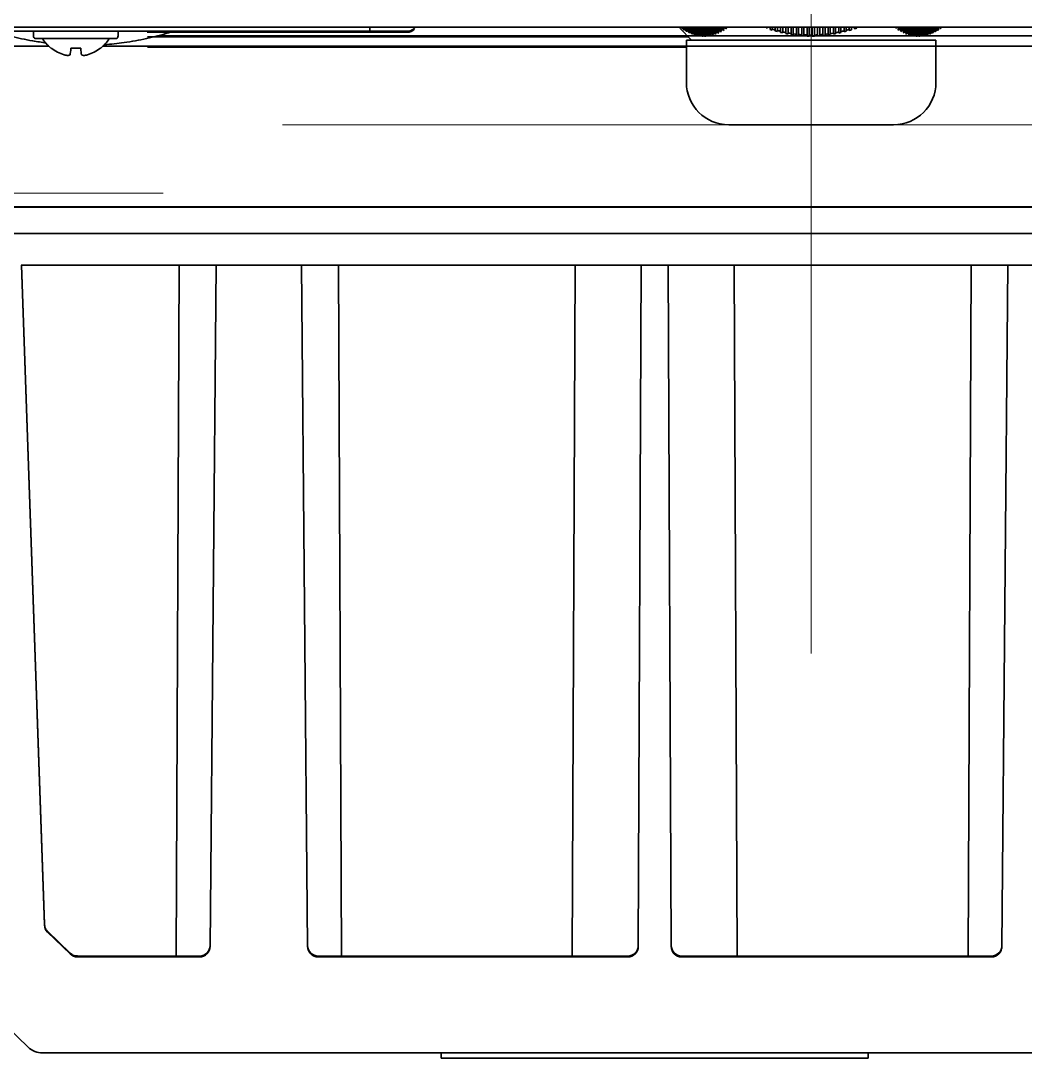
# Model space of a CAD drawing. Extents: x 53 to 4124, y 6244 to 10190.
# Drawn here: x 2788 to 2883, y 9278.9 to 9377 of the extents above; entities that cross this region are included whole.
import ezdxf

# ---------------------------------------------------------------- set-up
doc = ezdxf.new("R2010")
doc.units = 0
doc.header["$LTSCALE"] = 5
doc.layers.get('0').update_dxf_attribs({"linetype": 'CONTINUOUS', "lineweight": 0})
doc.layers.add('1', color=7, linetype='CONTINUOUS', true_color=0xffffff)

msp = doc.modelspace()

# ---------------------------------------------------------------- linework, layer by layer
at = {"color": 3}
for p, q in [((2862.775, 9417.169), (2862.775, 9317.169)), ((2812.775, 9367.169), (2912.775, 9367.169))]:
    msp.add_line(p, q, dxfattribs=at)
at = {"color": 1}
msp.add_line((2701.484, 9360.695), (2801.484, 9360.695), dxfattribs=at)
at = {"layer": '1', "color": 7, "linetype": 'Continuous', "lineweight": 35}
for p, q in [((2962.275, 9376.393), (2216.275, 9376.393)), ((2821.023, 9376.018), (2761.538, 9376.018)), ((2789.215, 9376.018), (2789.21, 9375.968)), ((2789.21, 9375.968), (2789.21, 9375.568)), ((2797.21, 9375.968), (2797.206, 9376.018)), ((2797.21, 9375.568), (2797.21, 9375.968)), ((2821.023, 9375.918), (2799.975, 9375.918)), ((2850.335, 9376.293), (2851.459, 9375.169)), ((2850.535, 9376.293), (2850.547, 9376.281)), ((2850.61, 9376.293), (2850.61, 9376.278)), ((2850.61, 9376.278), (2850.697, 9376.183)), ((2850.697, 9376.293), (2850.697, 9376.183)), ((2850.71, 9376.293), (2850.71, 9376.217)), ((2850.71, 9376.217), (2850.797, 9376.121)), ((2850.86, 9376.293), (2850.86, 9376.131)), ((2850.86, 9376.131), (2850.947, 9376.034)), ((2850.947, 9376.293), (2850.947, 9376.034)), ((2850.96, 9376.293), (2850.96, 9376.077)), ((2850.96, 9376.077), (2851.047, 9375.98)), ((2851.11, 9376.293), (2851.11, 9376.002)), ((2851.11, 9376.002), (2851.197, 9375.905)), ((2851.197, 9376.293), (2851.197, 9375.905)), ((2851.21, 9376.293), (2851.21, 9375.956)), ((2851.21, 9375.956), (2851.297, 9375.858)), ((2851.36, 9376.293), (2851.36, 9375.893)), ((2851.36, 9375.893), (2851.447, 9375.795)), ((2851.447, 9376.293), (2851.447, 9375.795)), ((2851.46, 9376.293), (2851.46, 9375.855)), ((2851.46, 9375.855), (2851.547, 9375.756)), ((2851.61, 9376.293), (2851.61, 9375.803)), ((2851.61, 9375.803), (2851.697, 9375.705)), ((2851.697, 9376.293), (2851.697, 9375.705)), ((2851.71, 9376.293), (2851.71, 9375.773)), ((2851.71, 9375.773), (2851.797, 9375.674)), ((2851.86, 9376.293), (2851.86, 9375.735)), ((2851.86, 9375.735), (2851.947, 9375.635)), ((2851.947, 9376.293), (2851.947, 9375.635)), ((2851.96, 9376.293), (2851.96, 9375.713)), ((2851.96, 9375.713), (2852.047, 9375.613)), ((2852.11, 9376.293), (2852.11, 9375.686)), ((2852.11, 9375.686), (2852.197, 9375.587)), ((2852.197, 9376.293), (2852.197, 9375.587)), ((2852.21, 9376.293), (2852.21, 9375.673)), ((2852.36, 9376.293), (2852.36, 9375.659)), ((2852.447, 9376.293), (2852.447, 9375.559)), ((2852.46, 9376.293), (2852.46, 9375.654)), ((2852.61, 9376.293), (2852.61, 9375.653)), ((2852.697, 9376.293), (2852.697, 9375.553)), ((2852.71, 9376.293), (2852.71, 9375.657)), ((2852.86, 9376.293), (2852.86, 9375.668)), ((2852.947, 9376.293), (2852.947, 9375.568)), ((2852.96, 9376.293), (2852.96, 9375.68)), ((2853.11, 9376.293), (2853.11, 9375.705)), ((2853.197, 9375.605), (2853.11, 9375.705)), ((2853.197, 9376.293), (2853.197, 9375.605)), ((2853.21, 9376.293), (2853.21, 9375.725)), ((2853.297, 9375.626), (2853.21, 9375.725)), ((2853.36, 9376.293), (2853.36, 9375.762)), ((2853.447, 9375.663), (2853.36, 9375.762)), ((2853.447, 9376.293), (2853.447, 9375.663)), ((2853.46, 9376.293), (2853.46, 9375.79)), ((2853.547, 9375.692), (2853.46, 9375.79)), ((2853.61, 9376.293), (2853.61, 9375.839)), ((2853.697, 9375.741), (2853.61, 9375.839)), ((2853.697, 9376.293), (2853.697, 9375.741)), ((2853.71, 9376.293), (2853.71, 9375.876)), ((2853.797, 9375.778), (2853.71, 9375.876)), ((2853.86, 9376.293), (2853.86, 9375.937)), ((2853.947, 9375.84), (2853.86, 9375.937)), ((2853.947, 9376.293), (2853.947, 9375.84)), ((2853.96, 9376.293), (2853.96, 9375.982)), ((2854.047, 9375.885), (2853.96, 9375.982)), ((2854.11, 9376.293), (2854.11, 9376.055)), ((2854.197, 9375.958), (2854.11, 9376.055)), ((2854.197, 9376.293), (2854.197, 9375.958)), ((2854.21, 9376.293), (2854.21, 9376.108)), ((2854.297, 9376.011), (2854.21, 9376.108)), ((2854.36, 9376.293), (2854.36, 9376.192)), ((2854.447, 9376.096), (2854.36, 9376.192)), ((2854.447, 9376.293), (2854.447, 9376.096)), ((2854.46, 9376.293), (2854.46, 9376.252)), ((2854.547, 9376.157), (2854.46, 9376.252)), ((2854.697, 9376.253), (2854.66, 9376.293)), ((2854.697, 9376.293), (2854.697, 9376.253)), ((2858.583, 9376.293), (2858.583, 9376.281)), ((2858.883, 9376.293), (2858.883, 9376.278)), ((2858.883, 9376.278), (2858.883, 9376.183)), ((2859.083, 9376.293), (2859.083, 9376.217)), ((2859.083, 9376.217), (2859.083, 9376.121)), ((2859.383, 9376.293), (2859.383, 9376.131)), ((2859.383, 9376.131), (2859.383, 9376.034)), ((2859.583, 9376.293), (2859.583, 9376.077)), ((2859.583, 9376.077), (2859.583, 9375.98)), ((2859.883, 9376.293), (2859.883, 9376.002)), ((2859.883, 9376.002), (2859.883, 9375.905)), ((2860.083, 9376.293), (2860.083, 9375.956)), ((2860.083, 9375.956), (2860.083, 9375.858)), ((2860.383, 9376.293), (2860.383, 9375.893)), ((2860.383, 9375.893), (2860.383, 9375.795)), ((2860.583, 9376.293), (2860.583, 9375.855)), ((2860.583, 9375.855), (2860.583, 9375.756)), ((2860.883, 9376.293), (2860.883, 9375.803)), ((2860.883, 9375.803), (2860.883, 9375.705)), ((2861.083, 9376.293), (2861.083, 9375.773)), ((2861.083, 9375.773), (2861.083, 9375.674)), ((2861.383, 9376.293), (2861.383, 9375.735)), ((2861.383, 9375.735), (2861.383, 9375.635)), ((2861.583, 9376.293), (2861.583, 9375.713)), ((2861.583, 9375.713), (2861.583, 9375.613)), ((2861.883, 9376.293), (2861.883, 9375.686)), ((2861.883, 9375.686), (2861.883, 9375.587)), ((2862.083, 9376.293), (2862.083, 9375.673)), ((2862.383, 9376.293), (2862.383, 9375.659)), ((2862.583, 9376.293), (2862.583, 9375.654)), ((2862.883, 9376.293), (2862.883, 9375.653)), ((2863.083, 9376.293), (2863.083, 9375.657)), ((2863.383, 9376.293), (2863.383, 9375.668)), ((2863.583, 9376.293), (2863.583, 9375.68)), ((2863.883, 9376.293), (2863.883, 9375.705)), ((2863.883, 9375.605), (2863.883, 9375.705)), ((2864.083, 9376.293), (2864.083, 9375.725)), ((2864.083, 9375.626), (2864.083, 9375.725)), ((2864.383, 9376.293), (2864.383, 9375.762)), ((2864.383, 9375.663), (2864.383, 9375.762)), ((2864.583, 9376.293), (2864.583, 9375.79)), ((2864.583, 9375.692), (2864.583, 9375.79)), ((2864.883, 9376.293), (2864.883, 9375.839)), ((2864.883, 9375.741), (2864.883, 9375.839)), ((2865.083, 9376.293), (2865.083, 9375.876)), ((2865.083, 9375.778), (2865.083, 9375.876)), ((2865.383, 9376.293), (2865.383, 9375.937)), ((2865.383, 9375.84), (2865.383, 9375.937)), ((2865.583, 9376.293), (2865.583, 9375.982)), ((2865.583, 9375.885), (2865.583, 9375.982)), ((2865.883, 9376.293), (2865.883, 9376.055)), ((2865.883, 9375.958), (2865.883, 9376.055)), ((2866.083, 9376.293), (2866.083, 9376.108)), ((2866.083, 9376.011), (2866.083, 9376.108)), ((2866.383, 9376.293), (2866.383, 9376.192)), ((2866.383, 9376.096), (2866.383, 9376.192)), ((2866.583, 9376.293), (2866.583, 9376.252)), ((2866.583, 9376.157), (2866.583, 9376.252)), ((2866.883, 9376.253), (2866.883, 9376.293)), ((2870.823, 9376.293), (2870.812, 9376.281)), ((2870.812, 9376.281), (2870.812, 9376.293)), ((2871.048, 9376.278), (2870.962, 9376.183)), ((2871.048, 9376.293), (2871.048, 9376.278)), ((2871.062, 9376.121), (2871.062, 9376.293)), ((2871.148, 9376.217), (2871.062, 9376.121)), ((2871.148, 9376.293), (2871.148, 9376.217)), ((2871.298, 9376.131), (2871.212, 9376.034)), ((2871.298, 9376.293), (2871.298, 9376.131)), ((2871.312, 9375.98), (2871.312, 9376.293)), ((2871.398, 9376.077), (2871.312, 9375.98)), ((2871.398, 9376.293), (2871.398, 9376.077)), ((2871.548, 9376.002), (2871.462, 9375.905)), ((2871.548, 9376.293), (2871.548, 9376.002)), ((2871.562, 9375.858), (2871.562, 9376.293)), ((2871.648, 9375.956), (2871.562, 9375.858)), ((2871.648, 9376.293), (2871.648, 9375.956)), ((2871.798, 9375.893), (2871.712, 9375.795)), ((2871.798, 9376.293), (2871.798, 9375.893)), ((2871.812, 9375.756), (2871.812, 9376.293)), ((2871.898, 9375.855), (2871.812, 9375.756)), ((2871.898, 9376.293), (2871.898, 9375.855)), ((2872.048, 9375.803), (2871.962, 9375.705)), ((2872.048, 9376.293), (2872.048, 9375.803)), ((2872.062, 9375.674), (2872.062, 9376.293)), ((2872.148, 9375.773), (2872.062, 9375.674)), ((2872.148, 9376.293), (2872.148, 9375.773)), ((2872.298, 9375.735), (2872.212, 9375.635)), ((2872.298, 9376.293), (2872.298, 9375.735)), ((2872.312, 9375.613), (2872.312, 9376.293)), ((2872.398, 9375.713), (2872.312, 9375.613)), ((2872.398, 9376.293), (2872.398, 9375.713)), ((2872.548, 9375.686), (2872.462, 9375.587)), ((2872.548, 9376.293), (2872.548, 9375.686)), ((2872.562, 9375.573), (2872.562, 9376.293)), ((2872.648, 9376.293), (2872.648, 9375.673)), ((2872.798, 9376.293), (2872.798, 9375.659)), ((2872.812, 9375.554), (2872.812, 9376.293)), ((2872.898, 9376.293), (2872.898, 9375.654)), ((2873.048, 9376.293), (2873.048, 9375.653)), ((2873.062, 9375.557), (2873.062, 9376.293)), ((2873.148, 9376.293), (2873.148, 9375.657)), ((2873.298, 9376.293), (2873.298, 9375.668)), ((2873.312, 9375.581), (2873.312, 9376.293)), ((2873.398, 9376.293), (2873.398, 9375.68)), ((2873.462, 9375.605), (2873.548, 9375.705)), ((2873.548, 9376.293), (2873.548, 9375.705)), ((2873.562, 9375.626), (2873.562, 9376.293)), ((2873.562, 9375.626), (2873.648, 9375.725)), ((2873.648, 9376.293), (2873.648, 9375.725)), ((2873.712, 9375.663), (2873.798, 9375.762)), ((2873.798, 9376.293), (2873.798, 9375.762)), ((2873.812, 9375.692), (2873.812, 9376.293)), ((2873.812, 9375.692), (2873.898, 9375.79)), ((2873.898, 9376.293), (2873.898, 9375.79)), ((2873.962, 9375.741), (2874.048, 9375.839)), ((2874.048, 9376.293), (2874.048, 9375.839)), ((2874.062, 9375.778), (2874.062, 9376.293)), ((2874.062, 9375.778), (2874.148, 9375.876)), ((2874.148, 9376.293), (2874.148, 9375.876)), ((2874.212, 9375.84), (2874.298, 9375.937)), ((2874.298, 9376.293), (2874.298, 9375.937)), ((2874.312, 9375.885), (2874.312, 9376.293)), ((2874.312, 9375.885), (2874.398, 9375.982)), ((2874.398, 9376.293), (2874.398, 9375.982)), ((2874.462, 9375.958), (2874.548, 9376.055)), ((2874.548, 9376.293), (2874.548, 9376.055)), ((2874.562, 9376.011), (2874.562, 9376.293)), ((2874.562, 9376.011), (2874.648, 9376.108)), ((2874.648, 9376.293), (2874.648, 9376.108)), ((2874.712, 9376.096), (2874.798, 9376.192)), ((2874.798, 9376.293), (2874.798, 9376.192)), ((2874.812, 9376.157), (2874.812, 9376.293)), ((2874.962, 9376.253), (2874.999, 9376.293)), ((2797.06, 9375.318), (2789.36, 9375.318)), ((2799.977, 9375.493), (2851.134, 9375.493)), ((2800.938, 9375.593), (2914.297, 9375.593)), ((2874.575, 9375.169), (2850.975, 9375.169)), ((2850.975, 9375.169), (2850.975, 9371.169)), ((2852.21, 9375.673), (2852.297, 9375.573)), ((2852.36, 9375.659), (2852.447, 9375.559)), ((2852.46, 9375.654), (2852.547, 9375.554)), ((2852.61, 9375.653), (2852.697, 9375.553)), ((2852.71, 9375.657), (2852.797, 9375.557)), ((2852.947, 9375.568), (2852.86, 9375.668)), ((2853.047, 9375.581), (2852.96, 9375.68)), ((2862.083, 9375.673), (2862.083, 9375.573)), ((2862.383, 9375.659), (2862.383, 9375.559)), ((2862.583, 9375.654), (2862.583, 9375.554)), ((2862.883, 9375.653), (2862.883, 9375.553)), ((2863.083, 9375.657), (2863.083, 9375.557)), ((2863.383, 9375.668), (2863.383, 9375.568)), ((2863.583, 9375.581), (2863.583, 9375.68)), ((2872.648, 9375.673), (2872.562, 9375.573)), ((2872.798, 9375.659), (2872.712, 9375.559)), ((2872.898, 9375.654), (2872.812, 9375.554)), ((2873.048, 9375.653), (2872.962, 9375.553)), ((2873.148, 9375.657), (2873.062, 9375.557)), ((2873.212, 9375.568), (2873.298, 9375.668)), ((2873.312, 9375.581), (2873.398, 9375.68)), ((2874.575, 9371.169), (2874.575, 9375.169)), ((2790.65, 9374.593), (2753.526, 9374.593)), ((2914.775, 9374.593), (2795.775, 9374.593)), ((2850.973, 9374.493), (2799.976, 9374.493)), ((2854.975, 9367.169), (2870.575, 9367.169)), ((2928.321, 9359.393), (2638.986, 9359.393)), ((2777.438, 9359.373), (2789.021, 9359.373)), ((2789.021, 9359.373), (2792.555, 9359.373)), ((2903.396, 9359.373), (2792.555, 9359.373)), ((2809.11, 9359.393), (2809.11, 9359.373)), ((2811.94, 9359.373), (2811.94, 9359.393)), ((2789.781, 9356.873), (2778.199, 9356.873)), ((2792.608, 9356.873), (2789.781, 9356.873)), ((2903.342, 9356.873), (2792.608, 9356.873)), ((2788.915, 9353.873), (2788.025, 9353.873)), ((2790.239, 9291.479), (2788.061, 9353.873)), ((2790.239, 9291.545), (2788.063, 9353.873)), ((2791.745, 9353.873), (2788.915, 9353.873)), ((2904.205, 9353.873), (2791.745, 9353.873)), ((2803.001, 9353.872), (2802.716, 9288.539)), ((2806.477, 9353.873), (2805.915, 9289.448)), ((2815.135, 9289.448), (2814.573, 9353.873)), ((2818.334, 9288.539), (2818.049, 9353.872)), ((2840.451, 9353.872), (2840.166, 9288.539)), ((2846.42, 9289.452), (2846.701, 9353.873)), ((2849.53, 9289.452), (2849.249, 9353.873)), ((2855.784, 9288.539), (2855.499, 9353.872)), ((2877.901, 9353.872), (2877.616, 9288.539)), ((2881.377, 9353.873), (2880.815, 9289.448)), ((2792.676, 9288.817), (2790.526, 9290.893)), ((2792.674, 9288.739), (2790.544, 9290.796)), ((2804.916, 9288.539), (2793.364, 9288.539)), ((2793.368, 9288.539), (2793.369, 9288.535)), ((2804.915, 9288.458), (2793.369, 9288.458)), ((2845.421, 9288.539), (2816.135, 9288.539)), ((2845.42, 9288.458), (2816.135, 9288.458)), ((2879.816, 9288.539), (2850.53, 9288.539)), ((2879.815, 9288.458), (2850.53, 9288.458)), ((2788.688, 9279.935), (2781.571, 9286.807)), ((2788.688, 9279.935), (2788.688, 9279.935)), ((2790.077, 9279.374), (2790.077, 9279.373)), ((2905.874, 9279.373), (2790.077, 9279.373)), ((2827.775, 9278.873), (2827.775, 9279.373)), ((2868.175, 9278.873), (2868.175, 9279.373))]:
    msp.add_line(p, q, dxfattribs=at)
for centre, radius, start, end in [((2863.569, 9391.027), 15.566, 252.48018, 253.25053), ((2863.41, 9390.703), 15.119, 253.36989, 254.55289), ((2863.295, 9390.079), 14.579, 254.43845, 255.25276), ((2863.177, 9389.836), 14.22, 255.36162, 256.60747), ((2863.092, 9389.274), 13.749, 256.50495, 257.36055), ((2863.009, 9389.108), 13.473, 257.45682, 258.76058), ((2862.95, 9388.608), 13.068, 258.67206, 259.565), ((2862.896, 9388.516), 12.871, 259.64666, 261.00147), ((2862.859, 9388.078), 12.53, 260.92893, 261.85392), ((2862.827, 9388.056), 12.406, 261.91912, 263.31625), ((2862.791, 9387.727), 12.075, 264.25908, 265.68811), ((2862.763, 9387.685), 12.032, 273.90947, 275.34272), ((2862.731, 9387.992), 12.341, 276.28908, 277.69233), ((2862.703, 9388.002), 12.453, 277.75462, 278.68437), ((2862.669, 9388.429), 12.783, 278.61469, 279.97725), ((2862.619, 9388.51), 12.968, 280.05628, 280.955), ((2862.564, 9388.999), 13.362, 280.86904, 282.18189), ((2862.486, 9389.153), 13.625, 282.27585, 283.13803), ((2862.406, 9389.704), 14.085, 283.03772, 284.29368), ((2862.295, 9389.934), 14.429, 284.40058, 285.22204), ((2862.185, 9390.548), 14.957, 285.10946, 286.30326), ((2862.033, 9390.858), 15.389, 286.42101, 287.19887), ((2861.69, 9391.928), 16.514, 288.33093, 289.06352), ((2789.494, 9375.568), 0.283, 180, 241.92751), ((2793.21, 9377.318), 3.74, 212.32411, 230.6111), ((2793.21, 9377.318), 3.74, 309.37906, 327.67589), ((2796.927, 9375.568), 0.283, 298.07249, 0), ((2862.806, 9387.68), 12.129, 263.26141, 264.2119), ((2862.782, 9387.413), 11.86, 265.65233, 266.62074), ((2862.777, 9387.527), 11.874, 266.6487, 268.09783), ((2862.776, 9387.274), 11.722, 268.08205, 269.05996), ((2862.775, 9387.454), 11.802, 269.06798, 270.52451), ((2862.775, 9387.264), 11.711, 270.52912, 271.50777), ((2862.774, 9387.506), 11.853, 271.4954, 272.94669), ((2862.77, 9387.38), 11.828, 272.97133, 273.94194), ((2862.75, 9387.626), 12.074, 275.38674, 276.3408), ((2854.975, 9371.169), 4, 180, 270), ((2870.575, 9371.169), 4, 270, 0), ((2843.941, 9358.393), 1, 90, 101.418), ((2852.01, 9358.393), 1, 78.582, 90), ((2804.916, 9289.539), 1, 270.38918, 359.5), ((2816.135, 9289.539), 1, 180.5, 270.14391), ((2845.421, 9289.539), 1, 270.39421, 359.75), ((2850.53, 9289.539), 1, 180.25, 270.16006), ((2879.816, 9289.539), 1, 270.38918, 359.5), ((2790.077, 9281.373), 2, 226, 270)]:
    msp.add_arc(centre, radius, start, end, dxfattribs=at)
for centre, major_axis, ratio, start_param, end_param in [((2853.04, 9391.027), (0, 15.566), 0.5, 2.835814, 2.849259), ((2852.874, 9390.703), (0, 15.119), 0.5, 2.851342, 2.87199), ((2852.902, 9390.079), (0, 14.579), 0.5, 2.869992, 2.884205), ((2852.757, 9389.836), (0, 14.22), 0.5, 2.886105, 2.907849), ((2852.801, 9389.274), (0, 13.749), 0.5, 2.90606, 2.920993), ((2852.673, 9389.108), (0, 13.473), 0.5, 2.922673, 2.945428), ((2852.73, 9388.608), (0, 13.068), 0.5, 2.943883, 2.959468), ((2852.617, 9388.516), (0, 12.871), 0.5, 2.960893, 2.984539), ((2852.684, 9388.078), (0, 12.53), 0.5, 2.983273, 2.999417), ((2852.582, 9388.056), (0, 12.406), 0.5, 3.000555, 3.024939), ((2852.564, 9387.727), (0, 12.075), 0.5, 3.041395, 3.066336), ((2852.55, 9387.685), (0, 12.032), 0.5, 3.209826, 3.234841), ((2852.534, 9387.992), (0, 12.341), 0.5, 3.251358, 3.275849), ((2852.607, 9388.002), (0, 12.453), 0.5, 3.276936, 3.293163), ((2852.503, 9388.429), (0, 12.783), 0.5, 3.291947, 3.315729), ((2852.565, 9388.51), (0, 12.968), 0.5, 3.317108, 3.332793), ((2852.45, 9388.999), (0, 13.362), 0.5, 3.331293, 3.354207), ((2852.498, 9389.153), (0, 13.625), 0.5, 3.355847, 3.370895), ((2852.371, 9389.704), (0, 14.085), 0.5, 3.369144, 3.391064), ((2852.402, 9389.934), (0, 14.429), 0.5, 3.39293, 3.407267), ((2852.261, 9390.548), (0, 14.957), 0.5, 3.405302, 3.426138), ((2852.272, 9390.858), (0, 15.389), 0.5, 3.428193, 3.44177), ((2852.113, 9391.534), (0, 15.987), 0.5, 3.439628, 3.459319), ((2852.1, 9391.928), (0, 16.514), 0.5, 3.461528, 3.474314), ((2873.305, 9391.027), (0, -15.566), 0.5, 5.977407, 5.990852), ((2873.312, 9390.703), (0, -15.119), 0.5, 5.992935, 6.013582), ((2873.167, 9390.079), (0, -14.579), 0.5, 6.011585, 6.025797), ((2873.195, 9389.836), (0, -14.22), 0.5, 6.027697, 6.049442), ((2873.066, 9389.274), (0, -13.749), 0.5, 6.047652, 6.062585), ((2873.111, 9389.108), (0, -13.473), 0.5, 6.064266, 6.08702), ((2872.995, 9388.608), (0, -13.068), 0.5, 6.085476, 6.10106), ((2873.055, 9388.516), (0, -12.871), 0.5, 6.102485, 6.126131), ((2872.949, 9388.078), (0, -12.53), 0.5, 6.124865, 6.141009), ((2873.02, 9388.056), (0, -12.406), 0.5, 6.142147, 6.166532), ((2873.002, 9387.727), (0, -12.075), 0.5, 6.182987, 6.207929), ((2872.988, 9387.685), (0, -12.032), 0.5, 0.068233, 0.093248), ((2872.972, 9387.992), (0, -12.341), 0.5, 0.109765, 0.134256), ((2872.872, 9388.002), (0, -12.453), 0.5, 0.135344, 0.151571), ((2872.941, 9388.429), (0, -12.783), 0.5, 0.150355, 0.174136), ((2872.83, 9388.51), (0, -12.968), 0.5, 0.175515, 0.191201), ((2872.889, 9388.999), (0, -13.362), 0.5, 0.189701, 0.212614), ((2872.763, 9389.153), (0, -13.625), 0.5, 0.214254, 0.229302), ((2872.81, 9389.704), (0, -14.085), 0.5, 0.227551, 0.249472), ((2872.667, 9389.934), (0, -14.429), 0.5, 0.251338, 0.265675), ((2872.699, 9390.548), (0, -14.957), 0.5, 0.26371, 0.284546), ((2872.537, 9390.858), (0, -15.389), 0.5, 0.286601, 0.300177), ((2872.365, 9391.928), (0, -16.514), 0.5, 0.319935, 0.332721), ((2852.658, 9387.68), (0, 12.129), 0.5, 3.023982, 3.040571), ((2852.646, 9387.413), (0, 11.86), 0.5, 3.065712, 3.082613), ((2852.557, 9387.527), (0, 11.874), 0.5, 3.083101, 3.108394), ((2852.643, 9387.274), (0, 11.722), 0.5, 3.108118, 3.125186), ((2852.556, 9387.454), (0, 11.802), 0.5, 3.125326, 3.150747), ((2852.643, 9387.264), (0, 11.711), 0.5, 3.150828, 3.167908), ((2852.556, 9387.506), (0, 11.853), 0.5, 3.167692, 3.193022), ((2852.64, 9387.38), (0, 11.828), 0.5, 3.193452, 3.210392), ((2852.63, 9387.626), (0, 12.074), 0.5, 3.235609, 3.252261), ((2872.923, 9387.68), (0, -12.129), 0.5, 6.165575, 6.182164), ((2872.911, 9387.413), (0, -11.86), 0.5, 6.207304, 6.224206), ((2872.995, 9387.527), (0, -11.874), 0.5, 6.224694, 6.249986), ((2872.908, 9387.274), (0, -11.722), 0.5, 6.249711, 6.266779), ((2872.994, 9387.454), (0, -11.802), 0.5, 6.266918, 6.29234), ((2872.908, 9387.264), (0, -11.711), 0.5, 0.009235, 0.026316), ((2872.994, 9387.506), (0, -11.853), 0.5, 0.0261, 0.051429), ((2872.905, 9387.38), (0, -11.828), 0.5, 0.051859, 0.0688), ((2872.895, 9387.626), (0, -12.074), 0.5, 0.094016, 0.110668), ((2793.205, 9377.339), (3.624, 0.873), 0.997235, 3.804658, 4.177379), ((2792.952, 9377.375), (0.806, 3.6), 0.902278, 3.129444, 3.24631), ((2792.656, 9377.375), (0.383, 3.669), 0.420739, 3.280106, 3.396972), ((2792.914, 9377.339), (0.269, 3.718), 0.017407, 3.440796, 3.813517), ((2793.507, 9377.339), (0.269, -3.718), 0.017407, 5.611261, 5.983982), ((2793.765, 9377.375), (0.383, -3.669), 0.420739, 6.027806, 6.144672), ((2793.469, 9377.375), (0.806, -3.6), 0.902278, 6.178468, 6.295334), ((2793.216, 9377.339), (3.624, -0.873), 0.997235, 5.247399, 5.62012), ((2791.239, 9291.514), (-1, 0), 0.99863, 0.034859, 0.802166), ((2791.233, 9291.597), (-0.884, -0.467), 0.992708, 6.279751, 6.6006), ((2804.915, 9289.457), (1, 0), 0.998629, 4.712389, 6.274471), ((2816.135, 9289.457), (1, 0), 0.998629, 3.150307, 4.712389), ((2845.42, 9289.457), (1, 0), 0.99863, 4.712389, 6.278828), ((2850.53, 9289.457), (1, 0), 0.99863, 3.14595, 4.712389), ((2879.815, 9289.457), (1, 0), 0.998629, 4.712389, 6.274471), ((2793.369, 9289.457), (-1, 0), 0.99863, 0.802166, 1.570796), ((2790.077, 9281.374), (-1.389, -1.439), 0.999885, 0, 0.768002)]:
    msp.add_ellipse(centre, major_axis=major_axis, ratio=ratio, start_param=start_param, end_param=end_param, dxfattribs=at)
for points, knots in [([(2785.559, 9376.002), (2786.047, 9375.84), (2787.22, 9375.493), (2788.843, 9375.137), (2789.976, 9374.963), (2790.4, 9374.908)], [0, 0, 0, 0, 0.315066, 0.744856, 1, 1, 1, 1]), ([(2795.917, 9374.746), (2796.538, 9374.789), (2797.881, 9374.928), (2799.916, 9375.291), (2801.443, 9375.696), (2802.26, 9375.958), (2802.398, 9376.004)], [0, 0, 0, 0, 0.27895, 0.604943, 0.932856, 1, 1, 1, 1]), ([(2821.023, 9376.018), (2821.023, 9376.018), (2821.023, 9376.025), (2821.023, 9376.049), (2821.023, 9376.068), (2821.023, 9376.117), (2821.023, 9376.147), (2821.023, 9376.218), (2821.023, 9376.259), (2821.023, 9376.304)], [0, 0, 0, 0, 0.241551, 0.241551, 0.494367, 0.494367, 0.747184, 0.747184, 1, 1, 1, 1]), ([(2821.023, 9375.918), (2821.023, 9375.918), (2821.023, 9375.925), (2821.023, 9375.949), (2821.023, 9375.968), (2821.023, 9376.017), (2821.023, 9376.047), (2821.023, 9376.118), (2821.023, 9376.159), (2821.023, 9376.204)], [0, 0, 0, 0, 0.241551, 0.241551, 0.494367, 0.494367, 0.747184, 0.747184, 1, 1, 1, 1]), ([(2824.543, 9376.018), (2824.542, 9376.018), (2824.54, 9376.018), (2824.533, 9376.018), (2824.528, 9376.018), (2824.515, 9376.018), (2824.507, 9376.018), (2824.489, 9376.018), (2824.479, 9376.018), (2824.455, 9376.018), (2824.442, 9376.018), (2824.413, 9376.018), (2824.381, 9376.018), (2824.344, 9376.018), (2824.304, 9376.018), (2824.283, 9376.018), (2824.216, 9376.018), (2824.166, 9376.018), (2824.057, 9376.018), (2823.998, 9376.018), (2823.87, 9376.018), (2823.801, 9376.018), (2823.691, 9376.018), (2823.654, 9376.018), (2823.577, 9376.018), (2823.537, 9376.018), (2823.416, 9376.018), (2823.331, 9376.018), (2823.155, 9376.018), (2823.064, 9376.018), (2822.921, 9376.018), (2822.872, 9376.018), (2822.798, 9376.018), (2822.773, 9376.018), (2822.724, 9376.018), (2822.698, 9376.018), (2822.572, 9376.018), (2822.469, 9376.018), (2822.259, 9376.018), (2822.152, 9376.018), (2821.934, 9376.018), (2821.823, 9376.018), (2821.654, 9376.018), (2821.597, 9376.018), (2821.483, 9376.018), (2821.426, 9376.018), (2821.312, 9376.018), (2821.254, 9376.018), (2821.139, 9376.018), (2821.081, 9376.018), (2821.023, 9376.018)], [0, 0, 0, 0, 0.03125, 0.03125, 0.0625, 0.0625, 0.09375, 0.09375, 0.125, 0.125, 0.15625, 0.15625, 0.1875, 0.21875, 0.21875, 0.25, 0.25, 0.3125, 0.3125, 0.375, 0.375, 0.4375, 0.4375, 0.46875, 0.46875, 0.5, 0.5, 0.5625, 0.5625, 0.625, 0.625, 0.65625, 0.65625, 0.671875, 0.671875, 0.6875, 0.6875, 0.75, 0.75, 0.8125, 0.8125, 0.875, 0.875, 0.90625, 0.90625, 0.9375, 0.9375, 0.96875, 0.96875, 1, 1, 1, 1]), ([(2824.543, 9375.918), (2824.542, 9375.918), (2824.54, 9375.918), (2824.533, 9375.918), (2824.528, 9375.918), (2824.515, 9375.918), (2824.507, 9375.918), (2824.489, 9375.918), (2824.479, 9375.918), (2824.455, 9375.918), (2824.442, 9375.918), (2824.413, 9375.918), (2824.381, 9375.918), (2824.344, 9375.918), (2824.304, 9375.918), (2824.283, 9375.918), (2824.216, 9375.918), (2824.166, 9375.918), (2824.057, 9375.918), (2823.998, 9375.918), (2823.87, 9375.918), (2823.801, 9375.918), (2823.691, 9375.918), (2823.654, 9375.918), (2823.577, 9375.918), (2823.537, 9375.918), (2823.416, 9375.918), (2823.331, 9375.918), (2823.155, 9375.918), (2823.064, 9375.918), (2822.921, 9375.918), (2822.872, 9375.918), (2822.798, 9375.918), (2822.773, 9375.918), (2822.724, 9375.918), (2822.698, 9375.918), (2822.572, 9375.918), (2822.469, 9375.918), (2822.259, 9375.918), (2822.152, 9375.918), (2821.934, 9375.918), (2821.823, 9375.918), (2821.654, 9375.918), (2821.597, 9375.918), (2821.483, 9375.918), (2821.426, 9375.918), (2821.312, 9375.918), (2821.254, 9375.918), (2821.139, 9375.918), (2821.081, 9375.918), (2821.023, 9375.918)], [0, 0, 0, 0, 0.03125, 0.03125, 0.0625, 0.0625, 0.09375, 0.09375, 0.125, 0.125, 0.15625, 0.15625, 0.1875, 0.21875, 0.21875, 0.25, 0.25, 0.3125, 0.3125, 0.375, 0.375, 0.4375, 0.4375, 0.46875, 0.46875, 0.5, 0.5, 0.5625, 0.5625, 0.625, 0.625, 0.65625, 0.65625, 0.671875, 0.671875, 0.6875, 0.6875, 0.75, 0.75, 0.8125, 0.8125, 0.875, 0.875, 0.90625, 0.90625, 0.9375, 0.9375, 0.96875, 0.96875, 1, 1, 1, 1]), ([(2824.543, 9376.018), (2824.608, 9376.018), (2824.673, 9376.024), (2824.8, 9376.049), (2824.862, 9376.068), (2824.982, 9376.117), (2825.039, 9376.147), (2825.147, 9376.218), (2825.198, 9376.259), (2825.244, 9376.305)], [0, 0, 0, 0, 0.25, 0.25, 0.5, 0.5, 0.75, 0.75, 1, 1, 1, 1]), ([(2824.543, 9375.918), (2824.608, 9375.918), (2824.673, 9375.924), (2824.8, 9375.949), (2824.862, 9375.968), (2824.982, 9376.017), (2825.039, 9376.047), (2825.147, 9376.118), (2825.198, 9376.159), (2825.244, 9376.205)], [0, 0, 0, 0, 0.25, 0.25, 0.5, 0.5, 0.75, 0.75, 1, 1, 1, 1]), ([(2792.743, 9374.426), (2792.782, 9374.426), (2792.82, 9374.426), (2792.898, 9374.426), (2792.975, 9374.427), (2793.053, 9374.427), (2793.132, 9374.427), (2793.171, 9374.427), (2793.289, 9374.427), (2793.367, 9374.427), (2793.484, 9374.426), (2793.523, 9374.426), (2793.6, 9374.426), (2793.639, 9374.426), (2793.678, 9374.426)], [0, 0, 0, 0, 0.125, 0.125, 0.25, 0.375, 0.375, 0.5, 0.5, 0.75, 0.75, 0.875, 0.875, 1, 1, 1, 1]), ([(2795.459, 9374.381), (2795.459, 9374.381), (2795.459, 9374.381), (2795.46, 9374.381), (2795.459, 9374.381), (2795.46, 9374.381), (2795.46, 9374.381), (2795.46, 9374.381), (2795.461, 9374.381), (2795.467, 9374.381), (2795.487, 9374.383), (2795.523, 9374.391), (2795.559, 9374.406), (2795.577, 9374.423), (2795.581, 9374.427)], [0, 0, 0, 0, 0.027884, 0.277145, 0.291773, 0.294227, 0.295879, 0.297549, 0.301484, 0.309236, 0.393846, 0.614236, 0.898364, 1, 1, 1, 1]), ([(2790.349, 9291.13), (2790.341, 9291.145), (2790.311, 9291.205), (2790.255, 9291.361), (2790.24, 9291.501), (2790.239, 9291.58)], [0, 0, 0, 0, 0.145816, 0.55847, 1, 1, 1, 1]), ([(2793.364, 9288.554), (2793.306, 9288.548), (2793.131, 9288.546), (2792.882, 9288.644), (2792.736, 9288.769), (2792.685, 9288.827)], [0, 0, 0, 0, 0.225075, 0.703229, 1, 1, 1, 1]), ([(2847.975, 9278.873), (2846.393, 9278.873), (2842.998, 9278.873), (2838.066, 9278.873), (2833.611, 9278.873), (2830.304, 9278.873), (2828.494, 9278.873), (2827.868, 9278.873), (2827.775, 9278.873), (2827.775, 9278.873)], [0, 0, 0, 0, 0.203649, 0.436682, 0.641124, 0.800868, 0.915365, 0.960191, 1, 1, 1, 1]), ([(2868.175, 9278.873), (2868.175, 9278.873), (2867.635, 9278.873), (2866.354, 9278.873), (2865.047, 9278.873), (2863.503, 9278.873), (2861.787, 9278.873), (2860.271, 9278.873), (2859.023, 9278.873), (2858.068, 9278.873), (2857.082, 9278.873), (2855.668, 9278.873), (2853.761, 9278.873), (2851.321, 9278.873), (2849.368, 9278.873), (2848.234, 9278.873), (2847.975, 9278.873)], [0, 0, 0, 0, 0.106353, 0.169105, 0.239089, 0.315308, 0.396018, 0.479225, 0.521163, 0.563024, 0.605947, 0.651193, 0.748459, 0.854083, 0.966665, 1, 1, 1, 1])]:
    msp.add_open_spline(points, degree=3, knots=knots, dxfattribs=at)
msp.add_open_spline([(2825.334, 9376.393), (2825.244, 9376.305)], degree=1, dxfattribs=at)

doc.saveas('drawing.dxf')
